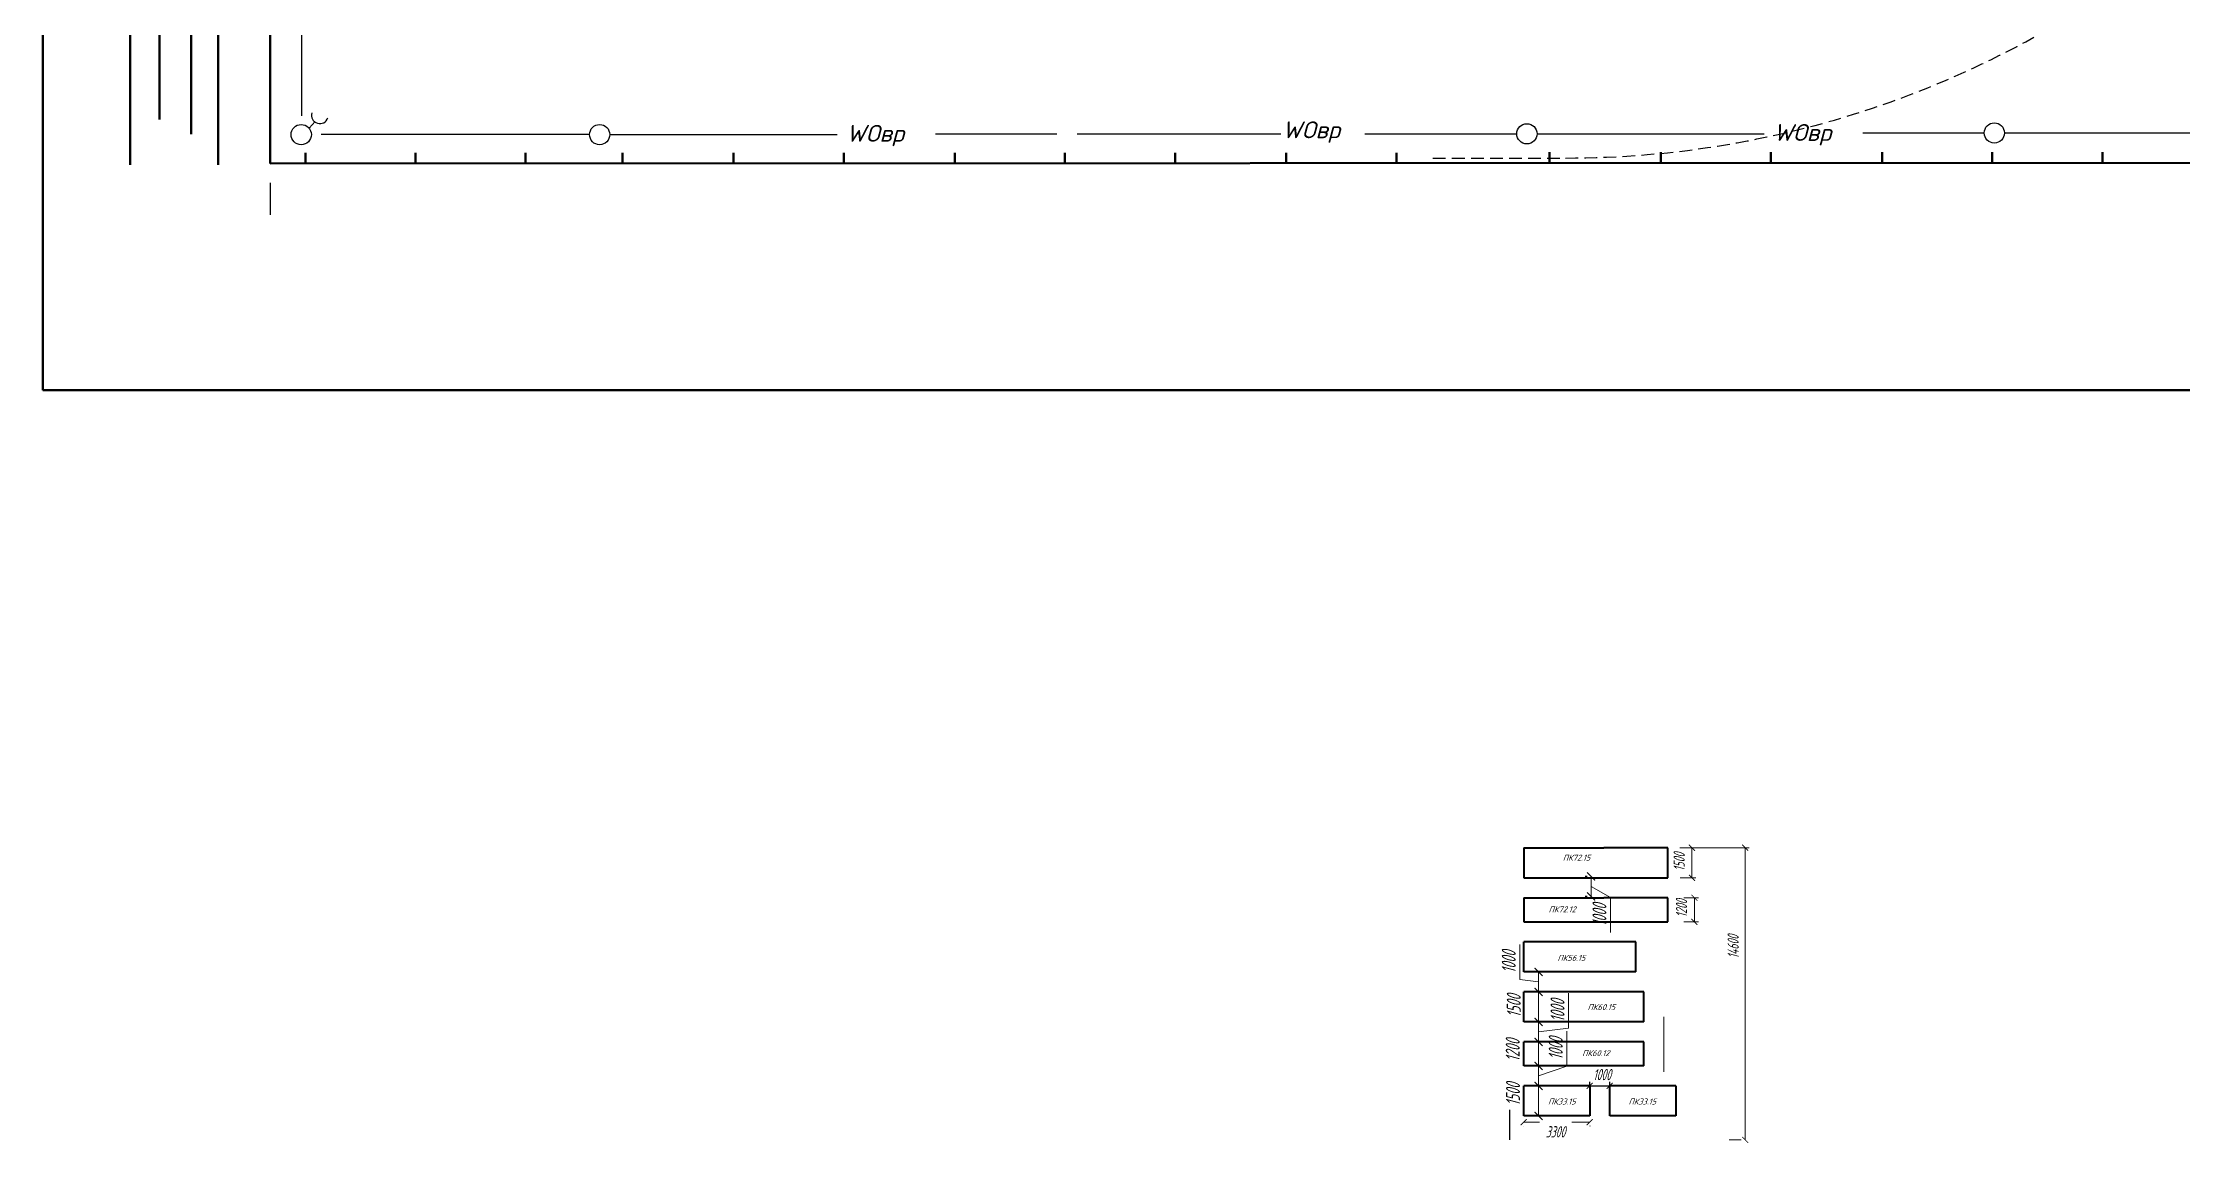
# Model space of a CAD drawing. Header units: millimetres. Extents: x -1464 to 2476, y -104 to 849.
# Drawn here: x 53 to 588, y -104 to 171 of the extents above; entities that cross this region are included whole.
import ezdxf

# ---------------------------------------------------------------- set-up
doc = ezdxf.new("R2010")
doc.units = ezdxf.units.MM
doc.linetypes.add('HIDDEN2', pattern=[4.7625, 3.175, -1.5875])
for name, color, linetype, lineweight in [('0.25', 7, 'Continuous', 25), ('0.3', 7, 'Continuous', 30), ('0.5', 7, 'Continuous', 50), ('0.7', 7, 'Continuous', 70), ('Линия 0.3', 7, 'Continuous', 30), ('Основная', 7, 'Continuous', 30), ('Размеры', 7, 'Continuous', 20), ('стены', 7, 'Continuous', 70)]:
    doc.layers.add(name, color=color, linetype=linetype, lineweight=lineweight)
doc.layers.add('рамка', color=7, linetype='Continuous')
doc.styles.add('2.8', font='txt.shx', dxfattribs={"width": 0.6, "oblique": 15, "height": 2.8})
doc.styles.add('EEW3.0', font='txt.shx', dxfattribs={"width": 0.8, "oblique": 20, "height": 3})
doc.styles.add('мой', font='txt.shx', dxfattribs={"width": 0.6, "oblique": 15, "height": 3.5})
doc.dimstyles.new('1   200', dxfattribs={"dimtxt": 2.8, "dimasz": 1.5, "dimexe": 1, "dimexo": 4, "dimgap": 1, "dimtad": 1, "dimdec": 0, "dimlfac": 200, "dimtxsty": '2.8', "dimblk": 'ARCHTICK', "dimcen": 3, "dimclrd": 256, "dimclre": 256, "dimclrt": 256, "dimadec": 0, "dimazin": 0, "dimtfac": 1, "dimtdec": 0, "dimtmove": 0, "dimatfit": 3, "dimfxl": 1, "dimlwd": 25, "dimlwe": -1, "dimarcsym": 0})
doc.dimstyles.new('1200-2.5мм', dxfattribs={"dimtxt": 2, "dimasz": 2, "dimexe": 1.5, "dimexo": 1, "dimgap": 1, "dimtad": 1, "dimdec": 0, "dimlfac": 200, "dimtxsty": 'мой', "dimblk": 'ARCHTICK', "dimcen": 6, "dimclrd": 256, "dimclre": 256, "dimclrt": 256, "dimadec": 0, "dimazin": 0, "dimtfac": 1, "dimtdec": 0, "dimtmove": 0, "dimatfit": 2, "dimfxl": 1, "dimlwd": -1, "dimlwe": -1, "dimarcsym": 0})

# ---------------------------------------------------------------- blocks, each defined once
blk = doc.blocks.new('_ArchTick')
at = {"layer": 'Размеры', "color": 0, "lineweight": 0, "const_width": 0.15}
blk.add_lwpolyline([(-0.5, -0.5), (0.5, 0.5)], dxfattribs=at)
blk = doc.blocks.new('*D100')
at = {"layer": '0.25', "transparency": 16777216}
for p, q in [((440.1, -89.54), (440.1, -88.68)), ((445.1, -89.54), (445.1, -88.68))]:
    blk.add_line(p, q, dxfattribs=at)
at = {"layer": '0.25', "lineweight": 25, "transparency": 16777216}
blk.add_line((440.1, -89.68), (445.1, -89.68), dxfattribs=at)
at = {"layer": 'Defpoints', "color": 0, "lineweight": 20, "transparency": 16777216}
for p in [(445.1, -89.68), (440.1, -93.54), (445.1, -93.54)]:
    blk.add_point(p, dxfattribs=at)
at = {"layer": '0.25', "lineweight": 25, "transparency": 16777216, "xscale": 1.5, "yscale": 1.5, "zscale": 1.5, "rotation": 180}
blk.add_blockref('_ArchTick', (440.1, -89.68), dxfattribs=at)
at = {"layer": '0.25', "lineweight": 25, "transparency": 16777216, "xscale": 1.5, "yscale": 1.5, "zscale": 1.5}
blk.add_blockref('_ArchTick', (445.1, -89.68), dxfattribs=at)
at = {"layer": '0.25', "transparency": 16777216, "insert": (443.18, -86.87), "char_height": 2.8, "attachment_point": 5, "style": '2.8'}
blk.add_mtext('1000', dxfattribs=at)
blk = doc.blocks.new('*D80')
at = {"layer": '0.25', "transparency": 16777216}
for p, q in [((439.45, -37.33), (438.95, -37.33)), ((439.45, -42.33), (438.95, -42.33))]:
    blk.add_line(p, q, dxfattribs=at)
at = {"layer": '0.25', "lineweight": 15, "transparency": 16777216}
for p, q in [((440.45, -42.33), (440.45, -37.33)), ((440.45, -39.83), (445.28, -42.6)), ((445.28, -42.6), (445.28, -51.34))]:
    blk.add_line(p, q, dxfattribs=at)
at = {"layer": 'Defpoints', "color": 0, "lineweight": 20, "transparency": 16777216}
for p in [(440.45, -37.33), (440.45, -37.33), (440.45, -42.33)]:
    blk.add_point(p, dxfattribs=at)
at = {"layer": '0.25', "lineweight": 15, "transparency": 16777216, "xscale": 2, "yscale": 2, "zscale": 2}
for p, rotation in [((440.45, -37.33), 90), ((440.45, -42.33), 270)]:
    blk.add_blockref('_ArchTick', p, dxfattribs=dict(at, rotation=rotation))
at = {"layer": '0.25', "transparency": 16777216, "insert": (442.53, -46.97), "char_height": 3.5, "attachment_point": 5, "rotation": 90, "style": 'мой'}
blk.add_mtext('1000', dxfattribs=at)
blk = doc.blocks.new('*D81')
at = {"layer": '0.25', "lineweight": 15, "transparency": 16777216}
for p, q in [((462.62, -30.18), (466.65, -30.18)), ((465.65, -30.18), (465.65, -37.68)), ((462.68, -37.68), (466.65, -37.68))]:
    blk.add_line(p, q, dxfattribs=at)
at = {"layer": 'Defpoints', "color": 0, "lineweight": 20, "transparency": 16777216}
for p in [(458.62, -30.18), (458.68, -37.68), (465.65, -37.68)]:
    blk.add_point(p, dxfattribs=at)
at = {"layer": '0.25', "lineweight": 15, "transparency": 16777216, "xscale": 1.5, "yscale": 1.5, "zscale": 1.5}
for p, rotation in [((465.65, -30.18), 90), ((465.65, -37.68), 270)]:
    blk.add_blockref('_ArchTick', p, dxfattribs=dict(at, rotation=rotation))
at = {"layer": '0.25', "transparency": 16777216, "insert": (462.47, -33.73), "char_height": 2.8, "attachment_point": 5, "rotation": 90, "style": '2.8'}
blk.add_mtext('1500', dxfattribs=at)
blk = doc.blocks.new('*D101')
at = {"layer": '0.25', "lineweight": 15, "transparency": 16777216}
for p, q in [((463.6, -42.68), (467.26, -42.68)), ((466.26, -42.68), (466.26, -48.68)), ((463.6, -48.68), (467.26, -48.68))]:
    blk.add_line(p, q, dxfattribs=at)
at = {"layer": 'Defpoints', "color": 0, "lineweight": 20, "transparency": 16777216}
for p in [(459.6, -42.68), (459.6, -48.68), (466.26, -48.68)]:
    blk.add_point(p, dxfattribs=at)
at = {"layer": '0.25', "lineweight": 15, "transparency": 16777216, "xscale": 1.5, "yscale": 1.5, "zscale": 1.5}
for p, rotation in [((466.26, -42.68), 90), ((466.26, -48.68), 270)]:
    blk.add_blockref('_ArchTick', p, dxfattribs=dict(at, rotation=rotation))
at = {"layer": '0.25', "transparency": 16777216, "insert": (463.05, -45.35), "char_height": 2.8, "attachment_point": 5, "rotation": 90, "style": '2.8'}
blk.add_mtext('1200', dxfattribs=at)
blk = doc.blocks.new('*D82')
at = {"layer": '0.25', "lineweight": 15, "transparency": 16777216}
for p, q in [((423.6, -98.77), (427.51, -98.77)), ((440.1, -98.77), (435.61, -98.77))]:
    blk.add_line(p, q, dxfattribs=at)
at = {"layer": '0.25', "transparency": 16777216}
for p, q in [((423.6, -99.77), (423.6, -99.77)), ((440.1, -99.68), (440.1, -99.77))]:
    blk.add_line(p, q, dxfattribs=at)
at = {"layer": 'Defpoints', "color": 0, "lineweight": 20, "transparency": 16777216}
for p in [(423.6, -95.77), (440.1, -95.68), (440.1, -98.77)]:
    blk.add_point(p, dxfattribs=at)
at = {"layer": '0.25', "lineweight": 15, "transparency": 16777216, "xscale": 1.5, "yscale": 1.5, "zscale": 1.5, "rotation": 180}
blk.add_blockref('_ArchTick', (423.6, -98.77), dxfattribs=at)
at = {"layer": '0.25', "lineweight": 15, "transparency": 16777216, "xscale": 1.5, "yscale": 1.5, "zscale": 1.5}
blk.add_blockref('_ArchTick', (440.1, -98.77), dxfattribs=at)
at = {"layer": '0.25', "transparency": 16777216, "insert": (431.56, -101.16), "char_height": 2.8, "attachment_point": 5, "style": '2.8'}
blk.add_mtext('3300', dxfattribs=at)
blk = doc.blocks.new('*D83')
at = {"layer": '0.25', "lineweight": 15, "transparency": 16777216}
for p, q in [((434.35, -84.72), (434.35, -75.99)), ((427.31, -89.68), (427.31, -84.68)), ((427.31, -87.18), (434.35, -84.72))]:
    blk.add_line(p, q, dxfattribs=at)
at = {"layer": '0.25', "transparency": 16777216}
for p, q in [((428.09, -84.68), (425.81, -84.68)), ((428.09, -89.68), (425.81, -89.68))]:
    blk.add_line(p, q, dxfattribs=at)
at = {"layer": 'Defpoints', "color": 0, "lineweight": 20, "transparency": 16777216}
for p in [(427.31, -84.68), (429.09, -84.68), (429.09, -89.68)]:
    blk.add_point(p, dxfattribs=at)
at = {"layer": '0.25', "lineweight": 15, "transparency": 16777216, "xscale": 2, "yscale": 2, "zscale": 2}
for p, rotation in [((427.31, -84.68), 90), ((427.31, -89.68), 270)]:
    blk.add_blockref('_ArchTick', p, dxfattribs=dict(at, rotation=rotation))
at = {"layer": '0.25', "transparency": 16777216, "insert": (431.6, -80.36), "char_height": 3.5, "attachment_point": 5, "rotation": 90, "style": 'мой'}
blk.add_mtext('1000', dxfattribs=at)
blk = doc.blocks.new('*D84')
at = {"layer": '0.25', "transparency": 16777216}
for p, q in [((428.09, -89.68), (425.81, -89.68)), ((428.09, -97.18), (425.81, -97.18))]:
    blk.add_line(p, q, dxfattribs=at)
at = {"layer": '0.25', "lineweight": 15, "transparency": 16777216}
blk.add_line((427.31, -97.18), (427.31, -89.68), dxfattribs=at)
at = {"layer": 'Defpoints', "color": 0, "lineweight": 20, "transparency": 16777216}
for p in [(427.31, -89.68), (429.09, -89.68), (429.09, -97.18)]:
    blk.add_point(p, dxfattribs=at)
at = {"layer": '0.25', "lineweight": 15, "transparency": 16777216, "xscale": 2, "yscale": 2, "zscale": 2}
for p, rotation in [((427.31, -89.68), 90), ((427.31, -97.18), 270)]:
    blk.add_blockref('_ArchTick', p, dxfattribs=dict(at, rotation=rotation))
at = {"layer": '0.25', "transparency": 16777216, "insert": (420.92, -91.8), "char_height": 3.5, "attachment_point": 5, "rotation": 90, "style": 'мой'}
blk.add_mtext('1500', dxfattribs=at)
blk = doc.blocks.new('*D85')
at = {"layer": '0.25', "lineweight": 15, "transparency": 16777216}
for p, q in [((422.62, -63.09), (422.62, -54.35)), ((427.31, -63.68), (422.62, -63.09)), ((427.31, -66.18), (427.31, -61.18))]:
    blk.add_line(p, q, dxfattribs=at)
at = {"layer": '0.25', "transparency": 16777216}
for p, q in [((428.09, -61.18), (425.81, -61.18)), ((428.09, -66.18), (425.81, -66.18))]:
    blk.add_line(p, q, dxfattribs=at)
at = {"layer": 'Defpoints', "color": 0, "lineweight": 20, "transparency": 16777216}
for p in [(427.31, -61.18), (429.09, -61.18), (429.09, -66.18)]:
    blk.add_point(p, dxfattribs=at)
at = {"layer": '0.25', "lineweight": 15, "transparency": 16777216, "xscale": 2, "yscale": 2, "zscale": 2}
for p, rotation in [((427.31, -61.18), 90), ((427.31, -66.18), 270)]:
    blk.add_blockref('_ArchTick', p, dxfattribs=dict(at, rotation=rotation))
at = {"layer": '0.25', "transparency": 16777216, "insert": (419.87, -58.72), "char_height": 3.5, "attachment_point": 5, "rotation": 90, "style": 'мой'}
blk.add_mtext('1000', dxfattribs=at)
blk = doc.blocks.new('*D86')
at = {"layer": '0.25', "transparency": 16777216}
for p, q in [((428.09, -66.18), (425.81, -66.18)), ((428.09, -73.68), (425.81, -73.68))]:
    blk.add_line(p, q, dxfattribs=at)
at = {"layer": '0.25', "lineweight": 15, "transparency": 16777216}
blk.add_line((427.31, -73.68), (427.31, -66.18), dxfattribs=at)
at = {"layer": 'Defpoints', "color": 0, "lineweight": 20, "transparency": 16777216}
for p in [(427.31, -66.18), (429.09, -66.18), (429.09, -73.68)]:
    blk.add_point(p, dxfattribs=at)
at = {"layer": '0.25', "lineweight": 15, "transparency": 16777216, "xscale": 2, "yscale": 2, "zscale": 2}
for p, rotation in [((427.31, -66.18), 90), ((427.31, -73.68), 270)]:
    blk.add_blockref('_ArchTick', p, dxfattribs=dict(at, rotation=rotation))
at = {"layer": '0.25', "transparency": 16777216, "insert": (421.13, -69.72), "char_height": 3.5, "attachment_point": 5, "rotation": 90, "style": 'мой'}
blk.add_mtext('1500', dxfattribs=at)
blk = doc.blocks.new('*D87')
at = {"layer": '0.25', "lineweight": 15, "transparency": 16777216}
for p, q in [((434.8, -75.26), (434.8, -66.53)), ((427.31, -78.68), (427.31, -73.68)), ((427.31, -76.18), (434.8, -75.26))]:
    blk.add_line(p, q, dxfattribs=at)
at = {"layer": '0.25', "transparency": 16777216}
for p, q in [((428.09, -73.68), (425.81, -73.68)), ((428.09, -78.68), (425.81, -78.68))]:
    blk.add_line(p, q, dxfattribs=at)
at = {"layer": 'Defpoints', "color": 0, "lineweight": 20, "transparency": 16777216}
for p in [(427.31, -73.68), (429.09, -73.68), (429.09, -78.68)]:
    blk.add_point(p, dxfattribs=at)
at = {"layer": '0.25', "lineweight": 15, "transparency": 16777216, "xscale": 2, "yscale": 2, "zscale": 2}
for p, rotation in [((427.31, -73.68), 90), ((427.31, -78.68), 270)]:
    blk.add_blockref('_ArchTick', p, dxfattribs=dict(at, rotation=rotation))
at = {"layer": '0.25', "transparency": 16777216, "insert": (432.05, -70.9), "char_height": 3.5, "attachment_point": 5, "rotation": 90, "style": 'мой'}
blk.add_mtext('1000', dxfattribs=at)
blk = doc.blocks.new('*D88')
at = {"layer": '0.25', "transparency": 16777216}
for p, q in [((428.09, -78.68), (425.81, -78.68)), ((428.09, -84.68), (425.81, -84.68))]:
    blk.add_line(p, q, dxfattribs=at)
at = {"layer": '0.25', "lineweight": 15, "transparency": 16777216}
blk.add_line((427.31, -84.68), (427.31, -78.68), dxfattribs=at)
at = {"layer": 'Defpoints', "color": 0, "lineweight": 20, "transparency": 16777216}
for p in [(427.31, -78.68), (429.09, -78.68), (429.09, -84.68)]:
    blk.add_point(p, dxfattribs=at)
at = {"layer": '0.25', "lineweight": 15, "transparency": 16777216, "xscale": 2, "yscale": 2, "zscale": 2}
for p, rotation in [((427.31, -78.68), 90), ((427.31, -84.68), 270)]:
    blk.add_blockref('_ArchTick', p, dxfattribs=dict(at, rotation=rotation))
at = {"layer": '0.25', "transparency": 16777216, "insert": (420.85, -80.8), "char_height": 3.5, "attachment_point": 5, "rotation": 90, "style": 'мой'}
blk.add_mtext('1200', dxfattribs=at)
blk = doc.blocks.new('*D89')
at = {"layer": '0.25', "lineweight": 15, "transparency": 16777216}
for p, q in [((463.6, -30.18), (479.96, -30.18)), ((478.96, -103.18), (478.96, -30.18)), ((474.96, -103.18), (477.96, -103.18))]:
    blk.add_line(p, q, dxfattribs=at)
at = {"layer": 'Defpoints', "color": 0, "lineweight": 20, "transparency": 16777216}
for p in [(459.6, -30.18), (478.96, -30.18), (478.96, -103.18)]:
    blk.add_point(p, dxfattribs=at)
at = {"layer": '0.25', "lineweight": 15, "transparency": 16777216, "xscale": 1.5, "yscale": 1.5, "zscale": 1.5}
for p, rotation in [((478.96, -30.18), 90), ((478.96, -103.18), 270)]:
    blk.add_blockref('_ArchTick', p, dxfattribs=dict(at, rotation=rotation))
at = {"layer": '0.25', "transparency": 16777216, "insert": (475.94, -54.92), "char_height": 2.8, "attachment_point": 5, "rotation": 90, "style": '2.8'}
blk.add_mtext('14600', dxfattribs=at)

msp = doc.modelspace()

# ---------------------------------------------------------------- linework, layer by layer
at = {"layer": '0.3', "linetype": 'HIDDEN2', "lineweight": 30}
msp.add_line((400.9106, 142.1403), (434.0071, 142.1403), dxfattribs=at)
at = {"layer": '0.3'}
msp.add_line((420.1234, -103.1792), (420.1234, -95.6792), dxfattribs=at)
at = {"layer": '0.3', "linetype": 'HIDDEN2'}
msp.add_arc((434.0183, 384.3412), 242.2009, 269.997353, 60.496633, dxfattribs=at)
at = {"layer": '0.5', "lineweight": 40}
for p, q in [((423.6209, -30.179), (423.5951, -37.6792)), ((423.6209, -30.179), (443.6209, -30.179)), ((459.5951, -30.179), (443.6209, -30.179)), ((459.5951, -37.6792), (459.5951, -30.179)), ((423.5951, -37.6792), (459.5951, -37.6792)), ((423.5951, -42.6792), (443.5951, -42.6792)), ((423.5951, -42.6792), (423.5951, -48.6792)), ((459.5951, -42.6792), (443.5951, -42.6792)), ((459.5951, -48.6792), (459.5951, -42.6792)), ((423.5951, -48.6792), (459.5951, -48.6792)), ((423.5951, -61.1792), (423.5951, -53.6792)), ((451.5951, -53.6792), (423.5951, -53.6792)), ((451.5951, -61.1792), (451.5951, -53.6792)), ((451.5951, -61.1792), (423.5951, -61.1792)), ((453.5951, -66.1792), (423.5951, -66.1792)), ((423.5951, -73.6792), (423.5951, -66.1792)), ((453.5951, -73.6792), (453.5951, -66.1792)), ((453.5951, -73.6792), (423.5951, -73.6792)), ((453.5951, -78.6792), (423.5951, -78.6792)), ((423.5951, -84.6792), (423.5951, -78.6792)), ((453.5951, -84.6792), (453.5951, -78.6792)), ((453.5951, -84.6792), (423.5951, -84.6792)), ((440.0951, -89.6792), (423.5951, -89.6792)), ((423.5951, -97.1792), (423.5951, -89.6792)), ((423.5951, -97.1792), (423.5951, -89.6792)), ((440.0951, -89.6792), (423.5951, -89.6792)), ((440.0951, -89.6792), (440.0951, -97.1792)), ((440.0951, -89.6792), (440.0951, -97.1792)), ((461.5951, -89.6792), (445.0951, -89.6792)), ((445.0951, -97.1792), (445.0951, -89.6792)), ((445.0951, -97.1792), (445.0951, -89.6792)), ((461.5951, -89.6792), (445.0951, -89.6792)), ((461.5951, -89.6792), (461.5951, -97.1792)), ((461.5951, -89.6792), (461.5951, -97.1792)), ((440.0951, -97.1792), (423.5951, -97.1792)), ((440.0951, -97.1792), (423.5951, -97.1792)), ((461.5951, -97.1792), (445.0951, -97.1792)), ((461.5951, -97.1792), (445.0951, -97.1792))]:
    msp.add_line(p, q, dxfattribs=at)
at = {"layer": '0.5', "lineweight": 15}
msp.add_line((458.5951, -86.1792), (458.5951, -72.4292), dxfattribs=at)
at = {"layer": '0.7'}
for p, q in [((53.4627, 668.1859), (53.4627, 84.1559)), ((110.3215, 140.787), (110.3137, 632.2991)), ((110.3215, 140.787), (674.9836, 140.9456)), ((53.4627, 84.1559), (869.1027, 84.1559))]:
    msp.add_line(p, q, dxfattribs=at)
at = {"layer": '0.7', "color": 27, "true_color": 0x834a26}
msp.add_line((75.3067, 224.5117), (75.3067, 140.484), dxfattribs=at)
at = {"layer": '0.7', "color": 1}
msp.add_line((97.2953, 224.5117), (97.2953, 140.484), dxfattribs=at)
at = {"layer": '0.7', "color": 2}
msp.add_line((90.5731, 219.2286), (90.5731, 148.0892), dxfattribs=at)
at = {"layer": '0.7', "color": 5}
msp.add_line((82.6024, 208.5676), (82.6024, 151.7832), dxfattribs=at)
at = {"layer": 'Линия 0.3', "color": 1}
msp.add_arc((122.7094, 152.8355), 2.1065, 162.807814, 342.807814, dxfattribs=at)
at = {"layer": 'Основная', "color": 1}
for p, q in [((118.1341, 183.5691), (118.1341, 152.7245)), ((190.1164, 147.997), (123.0597, 147.997))]:
    msp.add_line(p, q, dxfattribs=at)
at = {"layer": 'Основная', "color": 1, "linetype": 'Continuous', "lineweight": 30}
for p, q in [((195.1718, 147.997), (251.9719, 147.997)), ((276.6063, 148.2013), (306.9465, 148.2013)), ((312.002, 148.2013), (362.8831, 148.2013)), ((383.859, 148.2013), (421.8696, 148.2013)), ((426.9251, 148.2035), (483.7252, 148.2035)), ((508.3596, 148.4077), (538.6998, 148.4077)), ((543.7553, 148.4077), (594.6363, 148.4077))]:
    msp.add_line(p, q, dxfattribs=at)
at = {"layer": 'Основная'}
msp.add_line((110.3215, 135.987), (110.3215, 127.9775), dxfattribs=at)
at = {"layer": 'Основная', "color": 7, "linetype": 'Continuous', "lineweight": 30}
for centre in [(118.0568, 147.997), (192.6441, 147.997), (424.3974, 148.2035), (541.2276, 148.4077)]:
    msp.add_circle(centre, 2.5277, dxfattribs=at)
at = {"layer": 'Размеры', "color": 1}
msp.add_line((120.0648, 149.6408), (121.533, 151.2498), dxfattribs=at)
at = {"layer": 'стены', "color": 7, "linetype": 'Continuous', "lineweight": 70}
for p, q in [((119.135, 143.4477), (119.135, 140.7895)), ((146.5762, 143.4631), (146.5762, 140.8049)), ((174.0943, 143.4631), (174.0943, 140.8049)), ((174.0943, 143.4631), (174.0943, 140.8049)), ((198.3279, 143.4457), (198.3279, 140.7875)), ((198.3279, 143.4457), (198.3279, 140.7875)), ((226.121, 143.4457), (226.121, 140.7875)), ((253.6391, 143.4457), (253.6391, 140.7875)), ((253.6391, 143.4457), (253.6391, 140.7875)), ((281.4322, 143.4457), (281.4322, 140.7875)), ((308.9503, 143.4457), (308.9503, 140.7875)), ((308.9503, 143.4457), (308.9503, 140.7875)), ((336.4684, 143.4457), (336.4684, 140.7875)), ((364.2615, 143.4457), (364.2615, 140.7875)), ((364.2615, 143.4457), (364.2615, 140.7875)), ((391.7796, 143.4457), (391.7796, 140.7875)), ((430.0812, 143.6522), (430.0812, 140.994)), ((457.8743, 143.6522), (457.8743, 140.994)), ((485.3924, 143.6522), (485.3924, 140.994)), ((485.3924, 143.6522), (485.3924, 140.994)), ((513.1855, 143.6522), (513.1855, 140.994)), ((540.7036, 143.6522), (540.7036, 140.994)), ((540.7036, 143.6522), (540.7036, 140.994)), ((568.2217, 143.6522), (568.2217, 140.994))]:
    msp.add_line(p, q, dxfattribs=at)

# ---------------------------------------------------------------- texts
at = {"layer": '0.25', "style": 'EEW3.0', "oblique": 20, "width": 0.8}
for s, p in [('ПК72.15', (433.358, -33.4092)), ('ПК72.12', (429.8112, -46.3278)), ('ПК56.15', (432.0205, -58.4561)), ('ПК60.12', (438.1833, -82.2607)), ('ПК33.15', (429.6664, -94.3453)), ('ПК33.15', (449.786, -94.3453))]:
    msp.add_text(s, height=1.5, dxfattribs=at).set_placement(p)
at = {"layer": '0.25', "lineweight": 25, "style": 'EEW3.0', "oblique": 20, "width": 0.8}
msp.add_text('ПК60.15', height=1.5, dxfattribs=at).set_placement((439.5402, -70.7435))
at = {"layer": 'рамка', "color": 7, "style": 'мой', "oblique": 15}
for p in [(254.3008, 146.2251), (363.2701, 147.0954), (486.0541, 146.4316)]:
    msp.add_text('WОвр', height=4.2, dxfattribs=at).set_placement(p)

# ---------------------------------------------------------------- dimensions: what is measured, and where the dimension line sits
at = {"layer": '0.25'}
for base, p1, p2, dimstyle, override, picture, middle in [((465.651, -37.6792), (458.6209, -30.179), (458.6842, -37.6792), '1   200', {"dimtmove": 2, "dimlwd": 15, "dimlwe": 15}, '*D81', (462.4714, -33.7291)), ((478.9553, -30.179), (478.9553, -103.1792), (459.5951, -30.179), '1   200', {"dimtmove": 2, "dimlwd": 15, "dimlwe": 15}, '*D89', (475.9388, -54.9188)), ((440.4471, -37.3302), (440.4471, -42.3302), (440.4471, -37.3302), '1200-2.5мм', {"dimtmove": 1, "dimlwd": 15}, '*D80', (445.2802, -43.6038)), ((466.256, -48.6792), (459.5951, -42.6792), (459.5951, -48.6792), '1   200', {"dimtmove": 2, "dimlwd": 15, "dimlwe": 15}, '*D101', (463.0483, -45.3472)), ((427.3053, -61.1792), (429.0873, -66.1792), (429.0873, -61.1792), '1200-2.5мм', {"dimtmove": 1, "dimlwd": 15}, '*D85', (422.6176, -62.0853)), ((427.3053, -66.1792), (429.0873, -73.6792), (429.0873, -66.1792), '1200-2.5мм', {"dimtmove": 2, "dimlwd": 15}, '*D86', (421.1346, -69.722)), ((427.3053, -73.6792), (429.0873, -78.6792), (429.0873, -73.6792), '1200-2.5мм', {"dimtmove": 1, "dimlwd": 15}, '*D87', (434.7985, -74.2639)), ((427.3053, -78.6792), (429.0873, -84.6792), (429.0873, -78.6792), '1200-2.5мм', {"dimtmove": 2, "dimlwd": 15}, '*D88', (420.8476, -80.8039)), ((427.3053, -84.6792), (429.0873, -89.6792), (429.0873, -84.6792), '1200-2.5мм', {"dimtmove": 1, "dimlwd": 15}, '*D83', (434.3514, -83.7212)), ((427.3053, -89.6792), (429.0873, -97.1792), (429.0873, -89.6792), '1200-2.5мм', {"dimtmove": 2, "dimlwd": 15}, '*D84', (420.9246, -91.8039))]:
    dim = msp.add_linear_dim(base=base, p1=p1, p2=p2, angle=90, dimstyle=dimstyle, override=override, dxfattribs=at)
    dim.commit()
    dim.dimension.update_dxf_attribs({"geometry": picture, "text_midpoint": middle, "dimtype": 160})
for base, p1, p2, override, picture, middle in [((445.0951, -89.6792), (440.0951, -93.536), (445.0951, -93.536), {"dimtmove": 2}, '*D100', (443.1845, -86.8692)), ((440.0951, -98.7728), (423.5951, -95.7713), (440.0951, -95.6792), {"dimtmove": 2, "dimlwd": 15}, '*D82', (431.5579, -101.1557))]:
    dim = msp.add_linear_dim(base=base, p1=p1, p2=p2, dimstyle='1   200', override=override, dxfattribs=at)
    dim.commit()
    dim.dimension.update_dxf_attribs({"geometry": picture, "text_midpoint": middle, "dimtype": 160})

doc.saveas('drawing.dxf')
